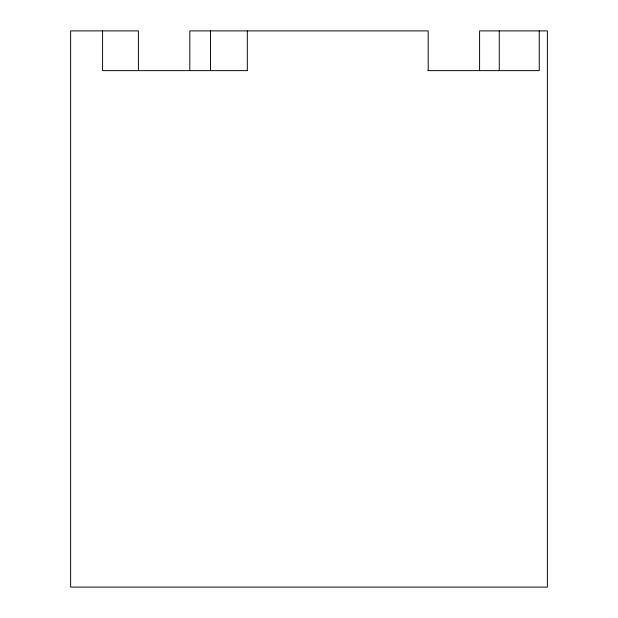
<?xml version="1.0" encoding="UTF-8"?>
<svg xmlns="http://www.w3.org/2000/svg" width="618" height="618" viewBox="0 0 618 618"><rect width="100%" height="100%" fill="white"/><g stroke="black" fill="none" stroke-linecap="round" stroke-linejoin="round"><path stroke-width="0.93" d="M247.694 70.63L102.565 70.63L102.565 30.9M427.919 70.63L539.251 70.63L539.251 30.9M499.267 30.9L499.267 70.63M479.591 70.63L479.591 30.9L547.37 30.9L547.37 587.1L70.63 587.1L70.63 30.9L138.409 30.9L138.409 70.63M428.189 70.63L428.189 30.9L189.811 30.9L189.811 70.63M247.308 30.9L247.308 70.63M210.514 30.9L210.514 70.63"/></g></svg>
